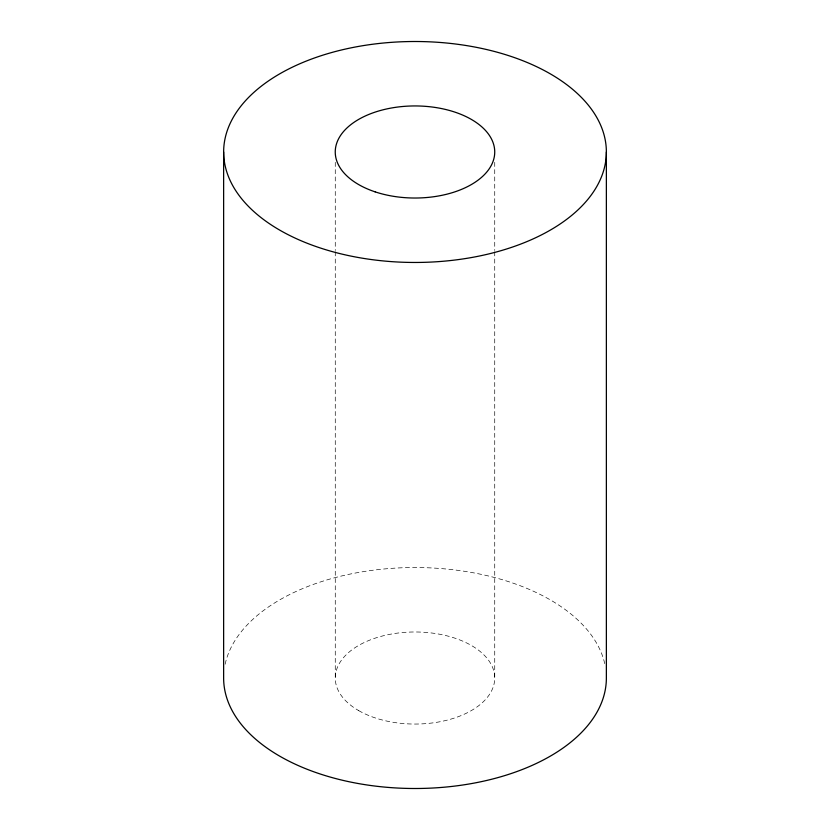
<?xml version="1.0" encoding="UTF-8"?>
<svg xmlns="http://www.w3.org/2000/svg" width="830" height="830" viewBox="0 0 830 830"><rect width="100%" height="100%" fill="white"/><g stroke="black" fill="none" stroke-linecap="round" stroke-linejoin="round"><path stroke-width="0.62" stroke-dasharray="4.15 3.11" d="M494.732 162.348L494.732 250.453M494.732 251.749L494.732 678.017M335.268 162.348L335.268 250.453M335.268 251.749L335.268 678.017M225.138 664.228A191.367 110.483 0 0 1 415 567.533A191.367 110.483 0 0 1 604.863 664.228M358.622 710.573A79.732 46.034 0 0 0 492.014 689.927A79.732 46.034 0 0 0 394.364 633.549A79.732 46.034 0 0 0 358.622 710.573"/><path stroke-width="1.25" d="M606.367 151.983A191.367 110.483 0 0 1 319.322 247.662A191.367 110.483 0 0 1 319.322 56.305A191.367 110.483 0 0 1 606.367 151.983L606.367 678.017A191.367 110.483 0 0 1 415 788.5A191.367 110.483 0 0 1 223.633 678.017L223.633 151.983M375.129 191.855A79.732 46.034 0 0 0 494.732 151.983A79.732 46.034 0 0 0 375.129 112.112A79.732 46.034 0 0 0 375.129 191.855"/></g></svg>
